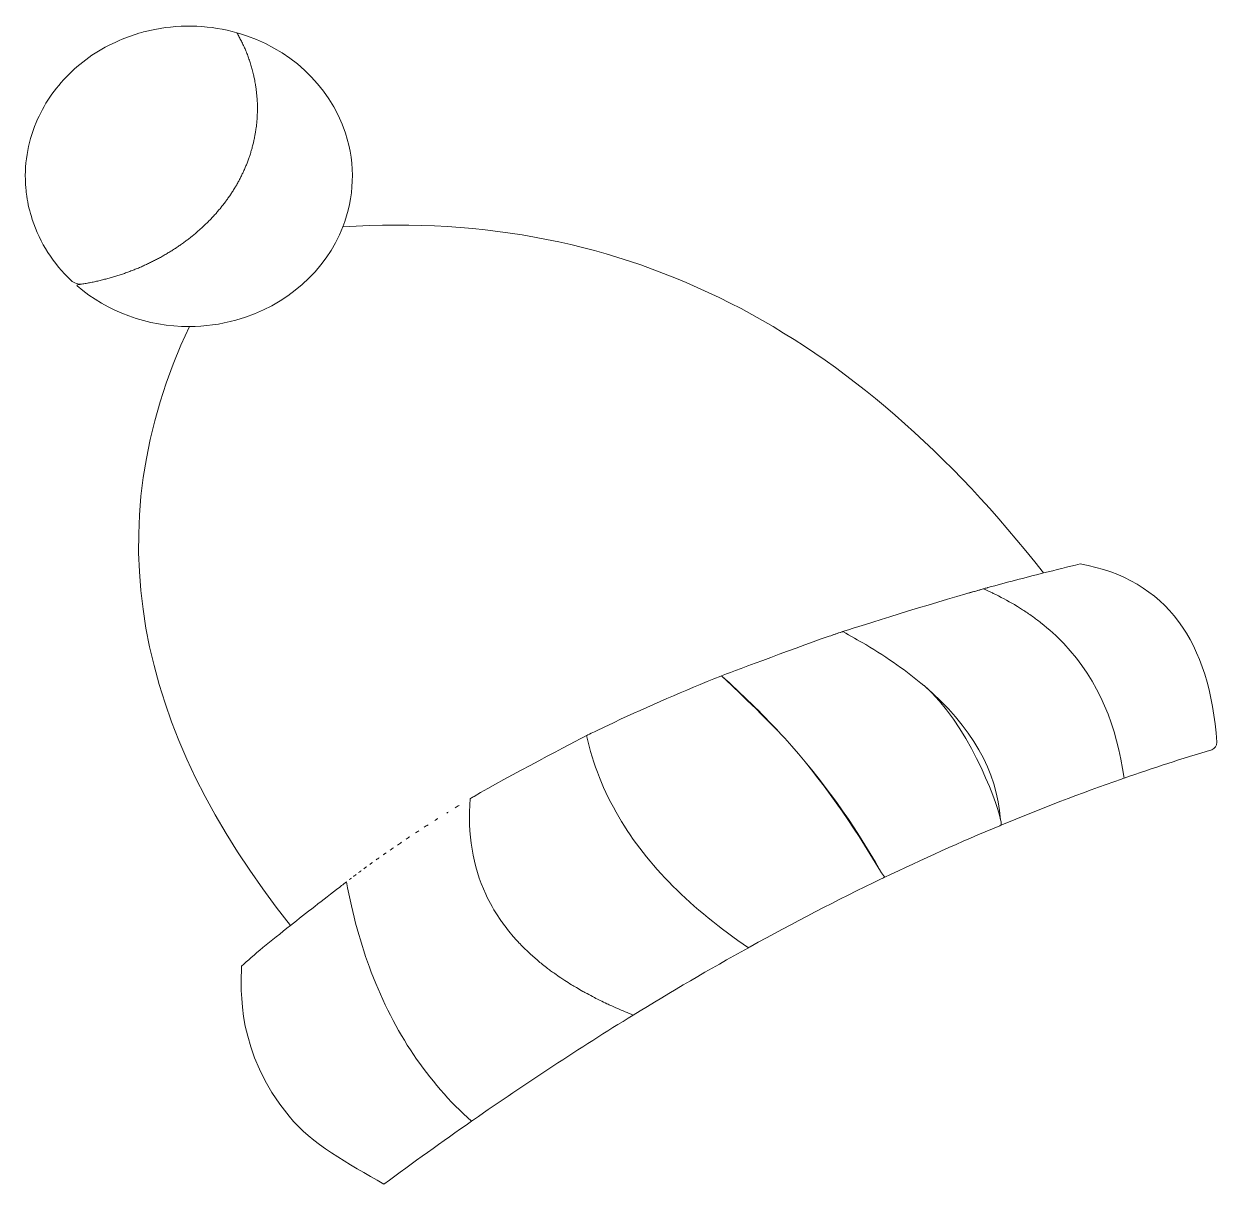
# Model space of a CAD drawing. Header units: inches. Extents: x 140 to 578, y -257 to -98.
# Drawn here: x 139.8 to 303.7, y -257 to -97.7 of the extents above; entities that cross this region are included whole.
import ezdxf

# ---------------------------------------------------------------- set-up
doc = ezdxf.new("R2010")
doc.units = ezdxf.units.IN
doc.header["$MEASUREMENT"] = 0
doc.layers.add('Ebene 1', color=7, linetype='Continuous')

# ---------------------------------------------------------------- blocks, each defined once
blk = doc.blocks.new('block 4')
at = {"layer": 'Ebene 1', "lineweight": 0}
for points, knots in [([(148.83, -133.24), (149.05, -133.2), (149.27, -133.16), (149.49, -133.11), (149.69, -133.07), (149.9, -133.02), (150.1, -132.97), (150.32, -132.92), (150.53, -132.87), (150.74, -132.81), (150.95, -132.76), (151.15, -132.71), (151.35, -132.66), (151.56, -132.6), (151.77, -132.54), (151.98, -132.48), (152.18, -132.42), (152.37, -132.36), (152.57, -132.3), (152.78, -132.23), (152.98, -132.17), (153.18, -132.1), (153.38, -132.03), (153.57, -131.97), (153.77, -131.9), (153.97, -131.82), (154.17, -131.75), (154.37, -131.68), (154.56, -131.6), (154.75, -131.53), (154.94, -131.46), (155.13, -131.38), (155.33, -131.3), (155.53, -131.22), (155.71, -131.14), (155.9, -131.06), (156.08, -130.98), (156.27, -130.89), (156.46, -130.8), (156.65, -130.72), (156.83, -130.63), (157.02, -130.55), (157.19, -130.46), (157.38, -130.37), (157.57, -130.27), (157.75, -130.18), (157.93, -130.09), (158.1, -130), (158.28, -129.9), (158.46, -129.81), (158.64, -129.71), (158.82, -129.61), (158.99, -129.51), (159.16, -129.41), (159.33, -129.31), (159.51, -129.21), (159.68, -129.1), (159.86, -128.99), (160.02, -128.89), (160.19, -128.79), (160.35, -128.69), (160.52, -128.58), (160.69, -128.46), (160.86, -128.35), (161.02, -128.24), (161.18, -128.14), (161.33, -128.03), (161.5, -127.91), (161.66, -127.79), (161.83, -127.67), (161.98, -127.56), (162.13, -127.45), (162.28, -127.33), (162.44, -127.21), (162.6, -127.09), (162.76, -126.96), (162.91, -126.84), (163.05, -126.73), (163.2, -126.61), (163.35, -126.48), (163.5, -126.35), (163.65, -126.22), (163.79, -126.1), (163.93, -125.98), (164.07, -125.85), (164.22, -125.72), (164.36, -125.58), (164.51, -125.45), (164.64, -125.32), (164.78, -125.19), (164.91, -125.07), (165.05, -124.93), (165.19, -124.79), (165.32, -124.65), (165.45, -124.52), (165.58, -124.38), (165.7, -124.25), (165.84, -124.11), (165.97, -123.96), (166.1, -123.82), (166.22, -123.68), (166.34, -123.55), (166.46, -123.41), (166.58, -123.26), (166.71, -123.11), (166.83, -122.96), (166.94, -122.82), (167.06, -122.68), (167.17, -122.54), (167.29, -122.39), (167.4, -122.23), (167.52, -122.08), (167.62, -121.93), (167.73, -121.79), (167.83, -121.65), (167.94, -121.49), (168.05, -121.33), (168.16, -121.17), (168.26, -121.02), (168.36, -120.88), (168.45, -120.73), (168.56, -120.56), (168.66, -120.4), (168.76, -120.23), (168.85, -120.09), (168.94, -119.94), (169.03, -119.79), (169.12, -119.62), (169.21, -119.45), (169.31, -119.28), (169.39, -119.12), (169.47, -118.97), (169.55, -118.82), (169.64, -118.65), (169.72, -118.47), (169.8, -118.3), (169.88, -118.15), (169.95, -117.99), (170.03, -117.83), (170.11, -117.66), (170.18, -117.48), (170.25, -117.3), (170.32, -117.14), (170.39, -116.99), (170.45, -116.83), (170.52, -116.65), (170.58, -116.46), (170.65, -116.28), (170.71, -116.12), (170.77, -115.96), (170.82, -115.8), (170.88, -115.62), (170.94, -115.43), (170.99, -115.24), (171.04, -115.08), (171.09, -114.92), (171.14, -114.76), (171.19, -114.56), (171.24, -114.37), (171.29, -114.17), (171.32, -114.01), (171.37, -113.86), (171.4, -113.7), (171.45, -113.5), (171.48, -113.29), (171.52, -113.08), (171.55, -112.93), (171.58, -112.78), (171.61, -112.62), (171.64, -112.41), (171.67, -112.19), (171.7, -111.97), (171.72, -111.83), (171.74, -111.68), (171.76, -111.53), (171.78, -111.29), (171.8, -111.05), (171.82, -110.81), (171.83, -110.68), (171.84, -110.56), (171.85, -110.43), (171.87, -110.06), (171.88, -109.68), (171.88, -109.31), (171.88, -108.85), (171.86, -108.39), (171.83, -107.94), (171.82, -107.79), (171.8, -107.64), (171.79, -107.49), (171.76, -107.19), (171.74, -106.88), (171.7, -106.59), (171.67, -106.4), (171.64, -106.22), (171.61, -106.04), (171.56, -105.78), (171.52, -105.52), (171.47, -105.26), (171.43, -105.07), (171.38, -104.88), (171.34, -104.69), (171.28, -104.44), (171.23, -104.19), (171.16, -103.95), (171.11, -103.76), (171.05, -103.57), (170.99, -103.38), (170.92, -103.14), (170.85, -102.9), (170.77, -102.67), (170.7, -102.48), (170.63, -102.29), (170.56, -102.1), (170.47, -101.87), (170.39, -101.64), (170.3, -101.42), (170.22, -101.23), (170.13, -101.04), (170.04, -100.85), (169.94, -100.64), (169.85, -100.41), (169.74, -100.2), (169.65, -100.01), (169.55, -99.83), (169.46, -99.64), (169.33, -99.4), (169.21, -99.16), (169.07, -98.92), (165.51, -97.91), (161.64, -97.7), (157.79, -98.46), (157.19, -98.57), (156.6, -98.71), (156.01, -98.87), (154.93, -99.17), (153.9, -99.53), (152.91, -99.97), (150.23, -101.12), (147.89, -102.72), (145.96, -104.64), (144.02, -106.57), (142.5, -108.82), (141.49, -111.26), (140.31, -114.08), (139.8, -117.14), (140.07, -120.25), (140.1, -120.61), (140.14, -120.99), (140.19, -121.35), (140.35, -122.42), (140.61, -123.49), (140.95, -124.55), (142.01, -127.8), (143.86, -130.63), (146.26, -132.91), (146.69, -133.32), (147.3, -133.5), (147.88, -133.41), (147.99, -133.4), (148.1, -133.38), (148.21, -133.36), (148.42, -133.32), (148.63, -133.28), (148.83, -133.24)], [0, 0, 0, 0, 1, 1, 1, 2, 2, 2, 3, 3, 3, 4, 4, 4, 5, 5, 5, 6, 6, 6, 7, 7, 7, 8, 8, 8, 9, 9, 9, 10, 10, 10, 11, 11, 11, 12, 12, 12, 13, 13, 13, 14, 14, 14, 15, 15, 15, 16, 16, 16, 17, 17, 17, 18, 18, 18, 19, 19, 19, 20, 20, 20, 21, 21, 21, 22, 22, 22, 23, 23, 23, 24, 24, 24, 25, 25, 25, 26, 26, 26, 27, 27, 27, 28, 28, 28, 29, 29, 29, 30, 30, 30, 31, 31, 31, 32, 32, 32, 33, 33, 33, 34, 34, 34, 35, 35, 35, 36, 36, 36, 37, 37, 37, 38, 38, 38, 39, 39, 39, 40, 40, 40, 41, 41, 41, 42, 42, 42, 43, 43, 43, 44, 44, 44, 45, 45, 45, 46, 46, 46, 47, 47, 47, 48, 48, 48, 49, 49, 49, 50, 50, 50, 51, 51, 51, 52, 52, 52, 53, 53, 53, 54, 54, 54, 55, 55, 55, 56, 56, 56, 57, 57, 57, 58, 58, 58, 59, 59, 59, 60, 60, 60, 61, 61, 61, 62, 62, 62, 63, 63, 63, 64, 64, 64, 65, 65, 65, 66, 66, 66, 67, 67, 67, 68, 68, 68, 69, 69, 69, 70, 70, 70, 71, 71, 71, 72, 72, 72, 73, 73, 73, 74, 74, 74, 75, 75, 75, 76, 76, 76, 77, 77, 77, 78, 78, 78, 79, 79, 79, 80, 80, 80, 81, 81, 81, 82, 82, 82, 83, 83, 83, 84, 84, 84, 85, 85, 85, 86, 86, 86, 87, 87, 87, 88, 88, 88, 88]), ([(183.6, -125.58), (185.16, -121.57), (185.4, -117.09), (183.96, -112.7), (181.75, -105.93), (176.09, -100.98), (169.27, -98.98), (169.2, -98.96), (169.13, -99.03), (169.17, -99.1), (169.27, -99.28), (169.36, -99.46), (169.46, -99.64), (169.55, -99.83), (169.65, -100.01), (169.74, -100.2), (169.85, -100.41), (169.94, -100.64), (170.04, -100.85), (170.13, -101.04), (170.22, -101.23), (170.3, -101.42), (170.39, -101.64), (170.47, -101.87), (170.56, -102.1), (170.63, -102.29), (170.7, -102.48), (170.77, -102.67), (170.85, -102.9), (170.92, -103.14), (170.99, -103.38), (171.05, -103.57), (171.11, -103.76), (171.16, -103.95), (171.23, -104.19), (171.28, -104.44), (171.34, -104.69), (171.38, -104.88), (171.43, -105.07), (171.47, -105.26), (171.52, -105.52), (171.56, -105.78), (171.61, -106.04), (171.64, -106.22), (171.67, -106.4), (171.7, -106.59), (171.74, -106.88), (171.76, -107.19), (171.79, -107.49), (171.8, -107.64), (171.82, -107.79), (171.83, -107.94), (171.86, -108.39), (171.88, -108.85), (171.88, -109.31), (171.88, -109.68), (171.87, -110.06), (171.85, -110.43), (171.84, -110.56), (171.83, -110.68), (171.82, -110.81), (171.8, -111.05), (171.78, -111.29), (171.76, -111.53), (171.74, -111.68), (171.72, -111.83), (171.7, -111.97), (171.67, -112.19), (171.64, -112.41), (171.61, -112.62), (171.58, -112.78), (171.55, -112.93), (171.52, -113.08), (171.48, -113.29), (171.45, -113.5), (171.4, -113.7), (171.37, -113.86), (171.32, -114.01), (171.29, -114.17), (171.24, -114.37), (171.19, -114.56), (171.14, -114.76), (171.09, -114.92), (171.04, -115.08), (170.99, -115.24), (170.94, -115.43), (170.88, -115.62), (170.82, -115.8), (170.77, -115.96), (170.71, -116.12), (170.65, -116.28), (170.58, -116.46), (170.52, -116.65), (170.45, -116.83), (170.39, -116.99), (170.32, -117.14), (170.25, -117.3), (170.18, -117.48), (170.11, -117.66), (170.03, -117.83), (169.95, -117.99), (169.88, -118.15), (169.8, -118.3), (169.72, -118.47), (169.64, -118.65), (169.55, -118.82), (169.47, -118.97), (169.39, -119.12), (169.31, -119.28), (169.21, -119.45), (169.12, -119.62), (169.03, -119.79), (168.94, -119.94), (168.85, -120.09), (168.76, -120.23), (168.66, -120.4), (168.56, -120.56), (168.45, -120.73), (168.36, -120.88), (168.26, -121.02), (168.16, -121.17), (168.05, -121.33), (167.94, -121.49), (167.83, -121.65), (167.73, -121.79), (167.62, -121.93), (167.52, -122.08), (167.4, -122.23), (167.29, -122.39), (167.17, -122.54), (167.06, -122.68), (166.94, -122.82), (166.83, -122.96), (166.71, -123.11), (166.58, -123.26), (166.46, -123.41), (166.34, -123.55), (166.22, -123.68), (166.1, -123.82), (165.97, -123.96), (165.84, -124.11), (165.7, -124.25), (165.58, -124.38), (165.45, -124.52), (165.32, -124.65), (165.19, -124.79), (165.05, -124.93), (164.91, -125.07), (164.78, -125.19), (164.64, -125.32), (164.51, -125.45), (164.36, -125.58), (164.22, -125.72), (164.07, -125.85), (163.93, -125.98), (163.79, -126.1), (163.65, -126.22), (163.5, -126.35), (163.35, -126.48), (163.2, -126.61), (163.05, -126.73), (162.91, -126.84), (162.76, -126.96), (162.6, -127.09), (162.44, -127.21), (162.28, -127.33), (162.13, -127.45), (161.98, -127.56), (161.83, -127.67), (161.66, -127.79), (161.5, -127.91), (161.33, -128.03), (161.18, -128.14), (161.02, -128.24), (160.86, -128.35), (160.69, -128.46), (160.52, -128.58), (160.35, -128.69), (160.19, -128.79), (160.02, -128.89), (159.86, -128.99), (159.68, -129.1), (159.51, -129.21), (159.33, -129.31), (159.16, -129.41), (158.99, -129.51), (158.82, -129.61), (158.64, -129.71), (158.46, -129.81), (158.28, -129.9), (158.1, -130), (157.93, -130.09), (157.75, -130.18), (157.57, -130.27), (157.38, -130.37), (157.19, -130.46), (157.02, -130.55), (156.83, -130.63), (156.65, -130.72), (156.46, -130.8), (156.27, -130.89), (156.08, -130.98), (155.9, -131.06), (155.71, -131.14), (155.53, -131.22), (155.33, -131.3), (155.13, -131.38), (154.94, -131.46), (154.75, -131.53), (154.56, -131.6), (154.37, -131.68), (154.17, -131.75), (153.97, -131.82), (153.77, -131.9), (153.57, -131.97), (153.38, -132.03), (153.18, -132.1), (152.98, -132.17), (152.78, -132.23), (152.57, -132.3), (152.37, -132.36), (152.18, -132.42), (151.98, -132.48), (151.77, -132.54), (151.56, -132.6), (151.35, -132.66), (151.15, -132.71), (150.95, -132.76), (150.74, -132.81), (150.53, -132.87), (150.32, -132.92), (150.1, -132.97), (149.9, -133.02), (149.69, -133.07), (149.49, -133.11), (149.27, -133.16), (149.05, -133.2), (148.83, -133.24), (148.63, -133.28), (148.42, -133.32), (148.21, -133.36), (148.1, -133.38), (147.99, -133.4), (147.88, -133.41), (147.64, -133.45), (147.41, -133.5), (147.16, -133.53), (147.09, -133.54), (147.07, -133.63), (147.12, -133.68), (151.25, -137.24), (156.77, -139.27), (162.53, -139.25), (164.64, -139.24), (166.79, -138.96), (168.91, -138.38), (176.01, -136.42), (181.27, -131.53), (183.6, -125.58)], [0, 0, 0, 0, 1, 1, 1, 2, 2, 2, 3, 3, 3, 4, 4, 4, 5, 5, 5, 6, 6, 6, 7, 7, 7, 8, 8, 8, 9, 9, 9, 10, 10, 10, 11, 11, 11, 12, 12, 12, 13, 13, 13, 14, 14, 14, 15, 15, 15, 16, 16, 16, 17, 17, 17, 18, 18, 18, 19, 19, 19, 20, 20, 20, 21, 21, 21, 22, 22, 22, 23, 23, 23, 24, 24, 24, 25, 25, 25, 26, 26, 26, 27, 27, 27, 28, 28, 28, 29, 29, 29, 30, 30, 30, 31, 31, 31, 32, 32, 32, 33, 33, 33, 34, 34, 34, 35, 35, 35, 36, 36, 36, 37, 37, 37, 38, 38, 38, 39, 39, 39, 40, 40, 40, 41, 41, 41, 42, 42, 42, 43, 43, 43, 44, 44, 44, 45, 45, 45, 46, 46, 46, 47, 47, 47, 48, 48, 48, 49, 49, 49, 50, 50, 50, 51, 51, 51, 52, 52, 52, 53, 53, 53, 54, 54, 54, 55, 55, 55, 56, 56, 56, 57, 57, 57, 58, 58, 58, 59, 59, 59, 60, 60, 60, 61, 61, 61, 62, 62, 62, 63, 63, 63, 64, 64, 64, 65, 65, 65, 66, 66, 66, 67, 67, 67, 68, 68, 68, 69, 69, 69, 70, 70, 70, 71, 71, 71, 72, 72, 72, 73, 73, 73, 74, 74, 74, 75, 75, 75, 76, 76, 76, 77, 77, 77, 78, 78, 78, 79, 79, 79, 80, 80, 80, 81, 81, 81, 82, 82, 82, 83, 83, 83, 84, 84, 84, 85, 85, 85, 86, 86, 86, 86]), ([(169.74, -100.2), (169.85, -100.41), (169.94, -100.64), (170.04, -100.85), (169.94, -100.64), (169.85, -100.41), (169.74, -100.2)], [0, 0, 0, 0, 1, 1, 1, 2, 2, 2, 2]), ([(170.3, -101.42), (170.39, -101.64), (170.47, -101.87), (170.56, -102.1), (170.47, -101.87), (170.39, -101.64), (170.3, -101.42)], [0, 0, 0, 0, 1, 1, 1, 2, 2, 2, 2]), ([(170.77, -102.67), (170.85, -102.9), (170.92, -103.14), (170.99, -103.38), (170.92, -103.14), (170.85, -102.9), (170.77, -102.67)], [0, 0, 0, 0, 1, 1, 1, 2, 2, 2, 2]), ([(171.16, -103.95), (171.23, -104.19), (171.28, -104.44), (171.34, -104.69), (171.28, -104.44), (171.23, -104.19), (171.16, -103.95)], [0, 0, 0, 0, 1, 1, 1, 2, 2, 2, 2]), ([(171.47, -105.26), (171.52, -105.52), (171.56, -105.78), (171.61, -106.04), (171.56, -105.78), (171.52, -105.52), (171.47, -105.26)], [0, 0, 0, 0, 1, 1, 1, 2, 2, 2, 2]), ([(171.7, -106.59), (171.74, -106.88), (171.76, -107.19), (171.79, -107.49), (171.76, -107.19), (171.74, -106.88), (171.7, -106.59)], [0, 0, 0, 0, 1, 1, 1, 2, 2, 2, 2]), ([(171.83, -107.94), (171.86, -108.39), (171.88, -108.85), (171.88, -109.31), (171.88, -108.85), (171.86, -108.39), (171.83, -107.94)], [0, 0, 0, 0, 1, 1, 1, 2, 2, 2, 2]), ([(171.85, -110.43), (171.84, -110.56), (171.83, -110.68), (171.82, -110.81), (171.83, -110.68), (171.84, -110.56), (171.85, -110.43)], [0, 0, 0, 0, 1, 1, 1, 2, 2, 2, 2]), ([(171.61, -112.62), (171.58, -112.78), (171.55, -112.93), (171.52, -113.08), (171.55, -112.93), (171.58, -112.78), (171.61, -112.62)], [0, 0, 0, 0, 1, 1, 1, 2, 2, 2, 2]), ([(171.76, -111.53), (171.74, -111.68), (171.72, -111.83), (171.7, -111.97), (171.72, -111.83), (171.74, -111.68), (171.76, -111.53)], [0, 0, 0, 0, 1, 1, 1, 2, 2, 2, 2]), ([(171.4, -113.7), (171.37, -113.86), (171.32, -114.01), (171.29, -114.17), (171.32, -114.01), (171.37, -113.86), (171.4, -113.7)], [0, 0, 0, 0, 1, 1, 1, 2, 2, 2, 2]), ([(170.82, -115.8), (170.77, -115.96), (170.71, -116.12), (170.65, -116.28), (170.71, -116.12), (170.77, -115.96), (170.82, -115.8)], [0, 0, 0, 0, 1, 1, 1, 2, 2, 2, 2]), ([(171.14, -114.76), (171.09, -114.92), (171.04, -115.08), (170.99, -115.24), (171.04, -115.08), (171.09, -114.92), (171.14, -114.76)], [0, 0, 0, 0, 1, 1, 1, 2, 2, 2, 2]), ([(170.03, -117.83), (169.95, -117.99), (169.88, -118.15), (169.8, -118.3), (169.88, -118.15), (169.95, -117.99), (170.03, -117.83)], [0, 0, 0, 0, 1, 1, 1, 2, 2, 2, 2]), ([(170.45, -116.83), (170.39, -116.99), (170.32, -117.14), (170.25, -117.3), (170.32, -117.14), (170.39, -116.99), (170.45, -116.83)], [0, 0, 0, 0, 1, 1, 1, 2, 2, 2, 2]), ([(169.55, -118.82), (169.47, -118.97), (169.39, -119.12), (169.31, -119.28), (169.39, -119.12), (169.47, -118.97), (169.55, -118.82)], [0, 0, 0, 0, 1, 1, 1, 2, 2, 2, 2]), ([(168.45, -120.73), (168.36, -120.88), (168.26, -121.02), (168.16, -121.17), (168.26, -121.02), (168.36, -120.88), (168.45, -120.73)], [0, 0, 0, 0, 1, 1, 1, 2, 2, 2, 2]), ([(169.03, -119.79), (168.94, -119.94), (168.85, -120.09), (168.76, -120.23), (168.85, -120.09), (168.94, -119.94), (169.03, -119.79)], [0, 0, 0, 0, 1, 1, 1, 2, 2, 2, 2]), ([(167.17, -122.54), (167.06, -122.68), (166.94, -122.82), (166.83, -122.96), (166.94, -122.82), (167.06, -122.68), (167.17, -122.54)], [0, 0, 0, 0, 1, 1, 1, 2, 2, 2, 2]), ([(167.83, -121.65), (167.73, -121.79), (167.62, -121.93), (167.52, -122.08), (167.62, -121.93), (167.73, -121.79), (167.83, -121.65)], [0, 0, 0, 0, 1, 1, 1, 2, 2, 2, 2]), ([(220.53, -232.53), (220.31, -232.43), (220.08, -232.33), (219.87, -232.23), (219.56, -232.09), (219.27, -231.94), (218.97, -231.79), (218.71, -231.66), (218.43, -231.53), (218.17, -231.39), (217.83, -231.22), (217.5, -231.03), (217.16, -230.85), (216.96, -230.74), (216.75, -230.64), (216.55, -230.53), (216.26, -230.36), (215.98, -230.19), (215.7, -230.02), (215.47, -229.89), (215.23, -229.76), (215.01, -229.62), (214.7, -229.43), (214.41, -229.24), (214.11, -229.04), (213.92, -228.92), (213.72, -228.8), (213.54, -228.68), (213.25, -228.49), (212.98, -228.29), (212.7, -228.09), (212.52, -227.96), (212.33, -227.83), (212.15, -227.7), (211.96, -227.56), (211.78, -227.41), (211.59, -227.27), (211.34, -227.07), (211.08, -226.88), (210.84, -226.68), (210.63, -226.51), (210.43, -226.34), (210.23, -226.16), (210.02, -225.99), (209.81, -225.81), (209.6, -225.63), (209.38, -225.43), (209.17, -225.22), (208.95, -225.02), (208.79, -224.86), (208.61, -224.7), (208.45, -224.54), (208.22, -224.32), (208.01, -224.08), (207.79, -223.85), (207.65, -223.7), (207.51, -223.56), (207.38, -223.41), (207.25, -223.28), (207.14, -223.13), (207.01, -222.99), (206.47, -222.36), (205.95, -221.71), (205.47, -221.05), (205.36, -220.88), (205.25, -220.71), (205.14, -220.55), (204.42, -219.47), (203.78, -218.36), (203.24, -217.2), (201.44, -213.33), (200.71, -208.97), (201.11, -204.07), (201.12, -204.06), (201.14, -204.05), (201.15, -204.05), (201.3, -203.96), (201.46, -203.86), (201.63, -203.76), (206.09, -201.15), (215.72, -196.13), (217.09, -195.42), (217.2, -195.36), (217.26, -195.33), (217.26, -195.33), (217.56, -195.18), (217.87, -195.03), (218.18, -194.88), (218.3, -194.83), (218.41, -194.77), (218.53, -194.72), (219.3, -194.34), (220.08, -193.97), (220.87, -193.6), (225.61, -191.37), (230.49, -189.26), (235.51, -187.25), (235.51, -187.25), (235.55, -187.24), (235.6, -187.21), (235.6, -187.21), (235.6, -187.21), (235.6, -187.21), (236.55, -186.86), (244.83, -183.71), (250.39, -181.78), (251.01, -181.56), (251.6, -181.36), (252.14, -181.18), (252.14, -181.18), (252.16, -181.17), (252.19, -181.16), (252.21, -181.16), (252.23, -181.15), (252.26, -181.14), (253.37, -180.79), (262.79, -177.79), (269.18, -175.95), (269.92, -175.74), (270.63, -175.54), (271.27, -175.36), (271.36, -175.33), (271.46, -175.31), (271.55, -175.28), (271.57, -175.28), (271.58, -175.27), (271.6, -175.27), (271.6, -175.27), (271.6, -175.27), (271.6, -175.27), (271.76, -175.22), (271.93, -175.17), (272.09, -175.13), (272.13, -175.12), (272.17, -175.1), (272.21, -175.1), (274.73, -174.4), (277.28, -173.74), (279.85, -173.09), (254.09, -140.18), (222.91, -123.01), (183.6, -125.58), (181.27, -131.53), (176.01, -136.42), (168.91, -138.38), (166.79, -138.96), (164.64, -139.24), (162.53, -139.25), (149.52, -166.82), (155.01, -194.7), (176.43, -221.47), (178.58, -219.77), (180.91, -217.97), (183.18, -216.21), (183.26, -216.15), (183.34, -216.08), (183.43, -216.02), (183.63, -215.87), (183.85, -215.69), (184.1, -215.5), (184.92, -219.94), (186.06, -224.08), (187.52, -227.92), (190.65, -236.14), (195.23, -242.96), (201.28, -248.37), (201.37, -248.3), (201.47, -248.23), (201.56, -248.17), (208.75, -243.16), (216.05, -238.36), (223.48, -233.79), (223.1, -233.64), (222.74, -233.48), (222.37, -233.33), (222.13, -233.23), (221.88, -233.13), (221.64, -233.03), (221.26, -232.86), (220.9, -232.69), (220.53, -232.53)], [0, 0, 0, 0, 1, 1, 1, 2, 2, 2, 3, 3, 3, 4, 4, 4, 5, 5, 5, 6, 6, 6, 7, 7, 7, 8, 8, 8, 9, 9, 9, 10, 10, 10, 11, 11, 11, 12, 12, 12, 13, 13, 13, 14, 14, 14, 15, 15, 15, 16, 16, 16, 17, 17, 17, 18, 18, 18, 19, 19, 19, 20, 20, 20, 21, 21, 21, 22, 22, 22, 23, 23, 23, 24, 24, 24, 25, 25, 25, 26, 26, 26, 27, 27, 27, 28, 28, 28, 29, 29, 29, 30, 30, 30, 31, 31, 31, 32, 32, 32, 33, 33, 33, 34, 34, 34, 35, 35, 35, 36, 36, 36, 37, 37, 37, 38, 38, 38, 39, 39, 39, 40, 40, 40, 41, 41, 41, 42, 42, 42, 43, 43, 43, 44, 44, 44, 45, 45, 45, 46, 46, 46, 47, 47, 47, 48, 48, 48, 49, 49, 49, 50, 50, 50, 51, 51, 51, 52, 52, 52, 53, 53, 53, 54, 54, 54, 55, 55, 55, 56, 56, 56, 57, 57, 57, 58, 58, 58, 59, 59, 59, 60, 60, 60, 60]), ([(165.7, -124.25), (165.58, -124.38), (165.45, -124.52), (165.32, -124.65), (165.45, -124.52), (165.58, -124.38), (165.7, -124.25)], [0, 0, 0, 0, 1, 1, 1, 2, 2, 2, 2]), ([(166.46, -123.41), (166.34, -123.55), (166.22, -123.68), (166.1, -123.82), (166.22, -123.68), (166.34, -123.55), (166.46, -123.41)], [0, 0, 0, 0, 1, 1, 1, 2, 2, 2, 2]), ([(164.07, -125.85), (163.93, -125.98), (163.79, -126.1), (163.65, -126.22), (163.79, -126.1), (163.93, -125.98), (164.07, -125.85)], [0, 0, 0, 0, 1, 1, 1, 2, 2, 2, 2]), ([(164.91, -125.07), (164.78, -125.19), (164.64, -125.32), (164.51, -125.45), (164.64, -125.32), (164.78, -125.19), (164.91, -125.07)], [0, 0, 0, 0, 1, 1, 1, 2, 2, 2, 2]), ([(162.28, -127.33), (162.13, -127.45), (161.98, -127.56), (161.83, -127.67), (161.98, -127.56), (162.13, -127.45), (162.28, -127.33)], [0, 0, 0, 0, 1, 1, 1, 2, 2, 2, 2]), ([(163.2, -126.61), (163.05, -126.73), (162.91, -126.84), (162.76, -126.96), (162.91, -126.84), (163.05, -126.73), (163.2, -126.61)], [0, 0, 0, 0, 1, 1, 1, 2, 2, 2, 2]), ([(159.33, -129.31), (159.16, -129.41), (158.99, -129.51), (158.82, -129.61), (158.99, -129.51), (159.16, -129.41), (159.33, -129.31)], [0, 0, 0, 0, 1, 1, 1, 2, 2, 2, 2]), ([(160.35, -128.69), (160.19, -128.79), (160.02, -128.89), (159.86, -128.99), (160.02, -128.89), (160.19, -128.79), (160.35, -128.69)], [0, 0, 0, 0, 1, 1, 1, 2, 2, 2, 2]), ([(161.33, -128.03), (161.18, -128.14), (161.02, -128.24), (160.86, -128.35), (161.02, -128.24), (161.18, -128.14), (161.33, -128.03)], [0, 0, 0, 0, 1, 1, 1, 2, 2, 2, 2]), ([(156.08, -130.98), (155.9, -131.06), (155.71, -131.14), (155.53, -131.22), (155.71, -131.14), (155.9, -131.06), (156.08, -130.98)], [0, 0, 0, 0, 1, 1, 1, 2, 2, 2, 2]), ([(157.19, -130.46), (157.02, -130.55), (156.83, -130.63), (156.65, -130.72), (156.83, -130.63), (157.02, -130.55), (157.19, -130.46)], [0, 0, 0, 0, 1, 1, 1, 2, 2, 2, 2]), ([(158.28, -129.9), (158.1, -130), (157.93, -130.09), (157.75, -130.18), (157.93, -130.09), (158.1, -130), (158.28, -129.9)], [0, 0, 0, 0, 1, 1, 1, 2, 2, 2, 2]), ([(151.35, -132.66), (151.15, -132.71), (150.95, -132.76), (150.74, -132.81), (150.95, -132.76), (151.15, -132.71), (151.35, -132.66)], [0, 0, 0, 0, 1, 1, 1, 2, 2, 2, 2]), ([(152.57, -132.3), (152.37, -132.36), (152.18, -132.42), (151.98, -132.48), (152.18, -132.42), (152.37, -132.36), (152.57, -132.3)], [0, 0, 0, 0, 1, 1, 1, 2, 2, 2, 2]), ([(153.77, -131.9), (153.57, -131.97), (153.38, -132.03), (153.18, -132.1), (153.38, -132.03), (153.57, -131.97), (153.77, -131.9)], [0, 0, 0, 0, 1, 1, 1, 2, 2, 2, 2]), ([(154.94, -131.46), (154.75, -131.53), (154.56, -131.6), (154.37, -131.68), (154.56, -131.6), (154.75, -131.53), (154.94, -131.46)], [0, 0, 0, 0, 1, 1, 1, 2, 2, 2, 2]), ([(148.83, -133.24), (148.63, -133.28), (148.42, -133.32), (148.21, -133.36), (148.42, -133.32), (148.63, -133.28), (148.83, -133.24)], [0, 0, 0, 0, 1, 1, 1, 2, 2, 2, 2]), ([(150.1, -132.97), (149.9, -133.02), (149.69, -133.07), (149.49, -133.11), (149.69, -133.07), (149.9, -133.02), (150.1, -132.97)], [0, 0, 0, 0, 1, 1, 1, 2, 2, 2, 2]), ([(284.87, -171.85), (283.19, -172.25), (281.51, -172.67), (279.85, -173.09), (277.28, -173.74), (274.73, -174.4), (272.21, -175.1), (272.17, -175.1), (272.13, -175.12), (272.09, -175.13), (271.93, -175.17), (271.76, -175.22), (271.6, -175.27), (272.01, -175.45), (272.41, -175.64), (272.81, -175.83), (272.97, -175.91), (273.13, -175.98), (273.29, -176.06), (274.31, -176.56), (275.27, -177.09), (276.18, -177.65), (276.25, -177.69), (276.32, -177.73), (276.39, -177.77), (276.58, -177.89), (276.76, -178.01), (276.94, -178.13), (277.41, -178.43), (277.85, -178.73), (278.29, -179.04), (278.69, -179.33), (279.08, -179.62), (279.46, -179.92), (280.61, -180.83), (281.67, -181.78), (282.63, -182.79), (287.51, -187.92), (289.9, -194.25), (290.9, -201.26), (294.87, -199.88), (298.89, -198.57), (302.94, -197.36), (303.38, -197.22), (303.68, -196.8), (303.65, -196.33), (302.69, -182.58), (296.81, -173.99), (284.87, -171.85)], [0, 0, 0, 0, 1, 1, 1, 2, 2, 2, 3, 3, 3, 4, 4, 4, 5, 5, 5, 6, 6, 6, 7, 7, 7, 8, 8, 8, 9, 9, 9, 10, 10, 10, 11, 11, 11, 12, 12, 12, 13, 13, 13, 14, 14, 14, 15, 15, 15, 16, 16, 16, 16]), ([(279.46, -179.92), (279.08, -179.62), (278.69, -179.33), (278.29, -179.04), (277.85, -178.73), (277.41, -178.43), (276.94, -178.13), (276.76, -178.01), (276.58, -177.89), (276.39, -177.77), (276.32, -177.73), (276.25, -177.69), (276.18, -177.65), (275.27, -177.09), (274.31, -176.56), (273.29, -176.06), (273.13, -175.98), (272.97, -175.91), (272.81, -175.83), (272.41, -175.64), (272.01, -175.45), (271.6, -175.27), (271.58, -175.27), (271.57, -175.28), (271.55, -175.28), (270.75, -175.5), (269.97, -175.73), (269.18, -175.95), (262.79, -177.79), (253.37, -180.79), (252.26, -181.14), (253.35, -181.73), (254.41, -182.32), (255.42, -182.93), (258.47, -184.74), (261.13, -186.62), (263.42, -188.56), (263.43, -188.56), (263.43, -188.56), (263.43, -188.56), (269.99, -194.16), (273.44, -200.29), (273.94, -206.97), (274.04, -207.42), (274.06, -207.7), (273.99, -207.73), (279.43, -205.45), (284.95, -203.34), (290.54, -201.39), (290.55, -201.38), (290.55, -201.38), (290.56, -201.38), (290.56, -201.38), (290.57, -201.38), (290.57, -201.38), (290.68, -201.34), (290.79, -201.3), (290.9, -201.26), (289.9, -194.25), (287.51, -187.92), (282.63, -182.79), (281.67, -181.78), (280.61, -180.83), (279.46, -179.92)], [0, 0, 0, 0, 1, 1, 1, 2, 2, 2, 3, 3, 3, 4, 4, 4, 5, 5, 5, 6, 6, 6, 7, 7, 7, 8, 8, 8, 9, 9, 9, 10, 10, 10, 11, 11, 11, 12, 12, 12, 13, 13, 13, 14, 14, 14, 15, 15, 15, 16, 16, 16, 17, 17, 17, 18, 18, 18, 19, 19, 19, 20, 20, 20, 21, 21, 21, 21]), ([(269.18, -175.95), (269.97, -175.73), (270.75, -175.5), (271.55, -175.28), (271.46, -175.31), (271.36, -175.33), (271.27, -175.36), (270.63, -175.54), (269.92, -175.74), (269.18, -175.95)], [0, 0, 0, 0, 1, 1, 1, 2, 2, 2, 3, 3, 3, 3]), ([(272.81, -175.83), (272.41, -175.64), (272.01, -175.45), (271.6, -175.27), (271.6, -175.27), (271.6, -175.27), (271.6, -175.27), (272.01, -175.45), (272.41, -175.64), (272.81, -175.83)], [0, 0, 0, 0, 1, 1, 1, 2, 2, 2, 3, 3, 3, 3]), ([(273.29, -176.06), (274.31, -176.56), (275.27, -177.09), (276.18, -177.65), (275.27, -177.09), (274.31, -176.56), (273.29, -176.06)], [0, 0, 0, 0, 1, 1, 1, 2, 2, 2, 2]), ([(276.39, -177.77), (276.58, -177.89), (276.76, -178.01), (276.94, -178.13), (276.76, -178.01), (276.58, -177.89), (276.39, -177.77)], [0, 0, 0, 0, 1, 1, 1, 2, 2, 2, 2]), ([(278.29, -179.04), (278.69, -179.33), (279.08, -179.62), (279.46, -179.92), (279.08, -179.62), (278.69, -179.33), (278.29, -179.04)], [0, 0, 0, 0, 1, 1, 1, 2, 2, 2, 2]), ([(273.94, -206.97), (273.3, -204.07), (269.32, -193.58), (263.43, -188.56), (263.43, -188.56), (263.43, -188.56), (263.42, -188.56), (261.13, -186.62), (258.47, -184.74), (255.42, -182.93), (254.41, -182.32), (253.35, -181.73), (252.26, -181.14), (252.23, -181.15), (252.21, -181.16), (252.19, -181.16), (252.18, -181.17), (252.16, -181.17), (252.15, -181.18), (252.15, -181.18), (252.14, -181.18), (252.14, -181.18), (251.55, -181.38), (250.98, -181.58), (250.39, -181.78), (244.83, -183.71), (236.55, -186.86), (235.6, -187.21), (238.43, -189.7), (241.06, -192.29), (243.52, -194.95), (243.8, -195.25), (244.07, -195.53), (244.3, -195.79), (249.44, -201.46), (253.8, -207.54), (257.44, -214.02), (257.49, -214.1), (257.54, -214.17), (257.58, -214.25), (257.72, -214.48), (258.12, -214.85), (257.95, -214.91), (263.18, -212.4), (268.47, -210.02), (273.83, -207.79), (273.88, -207.77), (273.93, -207.74), (273.99, -207.73), (274.06, -207.7), (274.04, -207.42), (273.94, -206.97)], [0, 0, 0, 0, 1, 1, 1, 2, 2, 2, 3, 3, 3, 4, 4, 4, 5, 5, 5, 6, 6, 6, 7, 7, 7, 8, 8, 8, 9, 9, 9, 10, 10, 10, 11, 11, 11, 12, 12, 12, 13, 13, 13, 14, 14, 14, 15, 15, 15, 16, 16, 16, 17, 17, 17, 17]), ([(252.14, -181.18), (251.6, -181.36), (251.01, -181.56), (250.39, -181.78), (250.98, -181.58), (251.55, -181.38), (252.14, -181.18)], [0, 0, 0, 0, 1, 1, 1, 2, 2, 2, 2]), ([(252.15, -181.18), (252.16, -181.17), (252.18, -181.17), (252.19, -181.16), (252.16, -181.17), (252.14, -181.18), (252.14, -181.18), (252.14, -181.18), (252.15, -181.18), (252.15, -181.18)], [0, 0, 0, 0, 1, 1, 1, 2, 2, 2, 3, 3, 3, 3]), ([(257.58, -214.25), (257.54, -214.17), (257.49, -214.1), (257.44, -214.02), (253.62, -207.65), (249.44, -201.46), (244.3, -195.79), (244.07, -195.53), (243.8, -195.25), (243.52, -194.95), (240.62, -191.89), (235.65, -187.25), (235.6, -187.21), (235.55, -187.24), (235.51, -187.25), (235.51, -187.25), (230.49, -189.26), (225.61, -191.37), (220.87, -193.6), (220.08, -193.97), (219.3, -194.34), (218.53, -194.72), (218.41, -194.77), (218.3, -194.83), (218.18, -194.88), (217.87, -195.03), (217.56, -195.18), (217.26, -195.33), (217.26, -195.33), (217.2, -195.36), (217.09, -195.42), (217.95, -199.35), (219.43, -203.07), (221.51, -206.59), (225.43, -213.27), (231.46, -219.22), (239.32, -224.54), (239.39, -224.49), (239.47, -224.45), (239.55, -224.41), (245.47, -221.14), (251.48, -218.01), (257.56, -215.09), (257.69, -215.03), (257.81, -214.97), (257.93, -214.91), (257.94, -214.91), (257.95, -214.91), (257.95, -214.91), (258.12, -214.85), (257.72, -214.48), (257.58, -214.25)], [0, 0, 0, 0, 1, 1, 1, 2, 2, 2, 3, 3, 3, 4, 4, 4, 5, 5, 5, 6, 6, 6, 7, 7, 7, 8, 8, 8, 9, 9, 9, 10, 10, 10, 11, 11, 11, 12, 12, 12, 13, 13, 13, 14, 14, 14, 15, 15, 15, 16, 16, 16, 17, 17, 17, 17]), ([(243.52, -194.95), (241.06, -192.29), (238.43, -189.7), (235.6, -187.21), (235.6, -187.21), (235.6, -187.21), (235.6, -187.21), (235.65, -187.25), (240.62, -191.89), (243.52, -194.95)], [0, 0, 0, 0, 1, 1, 1, 2, 2, 2, 3, 3, 3, 3]), ([(273.94, -206.97), (273.44, -200.29), (269.99, -194.16), (263.43, -188.56), (269.32, -193.58), (273.3, -204.07), (273.94, -206.97)], [0, 0, 0, 0, 1, 1, 1, 2, 2, 2, 2]), ([(221.51, -206.59), (219.43, -203.07), (217.95, -199.35), (217.09, -195.42), (215.72, -196.13), (206.09, -201.15), (201.63, -203.76), (201.47, -203.86), (201.31, -203.96), (201.15, -204.05), (201.14, -204.05), (201.12, -204.06), (201.11, -204.07), (200.71, -208.97), (201.44, -213.33), (203.24, -217.2), (203.78, -218.36), (204.42, -219.47), (205.14, -220.55), (205.25, -220.71), (205.36, -220.88), (205.47, -221.05), (205.95, -221.71), (206.47, -222.36), (207.01, -222.99), (207.14, -223.13), (207.25, -223.28), (207.38, -223.41), (207.51, -223.56), (207.65, -223.7), (207.79, -223.85), (208.01, -224.08), (208.22, -224.32), (208.45, -224.54), (208.61, -224.7), (208.79, -224.86), (208.95, -225.02), (209.17, -225.22), (209.38, -225.43), (209.6, -225.63), (209.81, -225.81), (210.02, -225.99), (210.23, -226.16), (210.43, -226.34), (210.63, -226.51), (210.84, -226.68), (211.08, -226.88), (211.34, -227.07), (211.59, -227.27), (211.78, -227.41), (211.96, -227.56), (212.15, -227.7), (212.33, -227.83), (212.52, -227.96), (212.7, -228.09), (212.98, -228.29), (213.25, -228.49), (213.54, -228.68), (213.72, -228.8), (213.92, -228.92), (214.11, -229.04), (214.41, -229.24), (214.7, -229.43), (215.01, -229.62), (215.23, -229.76), (215.47, -229.89), (215.7, -230.02), (215.98, -230.19), (216.26, -230.36), (216.55, -230.53), (216.75, -230.64), (216.96, -230.74), (217.16, -230.85), (217.5, -231.03), (217.83, -231.22), (218.17, -231.39), (218.43, -231.53), (218.71, -231.66), (218.97, -231.79), (219.27, -231.94), (219.56, -232.09), (219.87, -232.23), (220.08, -232.33), (220.31, -232.43), (220.53, -232.53), (220.9, -232.69), (221.26, -232.86), (221.64, -233.03), (221.88, -233.13), (222.13, -233.23), (222.37, -233.33), (222.74, -233.49), (223.11, -233.64), (223.48, -233.79), (228.69, -230.58), (233.98, -227.49), (239.32, -224.54), (231.46, -219.22), (225.43, -213.27), (221.51, -206.59)], [0, 0, 0, 0, 1, 1, 1, 2, 2, 2, 3, 3, 3, 4, 4, 4, 5, 5, 5, 6, 6, 6, 7, 7, 7, 8, 8, 8, 9, 9, 9, 10, 10, 10, 11, 11, 11, 12, 12, 12, 13, 13, 13, 14, 14, 14, 15, 15, 15, 16, 16, 16, 17, 17, 17, 18, 18, 18, 19, 19, 19, 20, 20, 20, 21, 21, 21, 22, 22, 22, 23, 23, 23, 24, 24, 24, 25, 25, 25, 26, 26, 26, 27, 27, 27, 28, 28, 28, 29, 29, 29, 30, 30, 30, 31, 31, 31, 32, 32, 32, 33, 33, 33, 33]), ([(244.3, -195.79), (249.44, -201.46), (253.62, -207.65), (257.44, -214.02), (253.8, -207.54), (249.44, -201.46), (244.3, -195.79)], [0, 0, 0, 0, 1, 1, 1, 2, 2, 2, 2]), ([(201.63, -203.76), (201.46, -203.86), (201.3, -203.96), (201.15, -204.05), (201.31, -203.96), (201.47, -203.86), (201.63, -203.76)], [0, 0, 0, 0, 1, 1, 1, 2, 2, 2, 2]), ([(198.08, -205.91), (198.01, -205.96), (197.94, -206), (197.87, -206.05), (197.94, -206), (198.01, -205.96), (198.08, -205.91)], [0, 0, 0, 0, 1, 1, 1, 2, 2, 2, 2]), ([(197.87, -206.05), (197.94, -206), (198.01, -205.96), (198.08, -205.91), (198.01, -205.96), (197.94, -206), (197.87, -206.05)], [0, 0, 0, 0, 1, 1, 1, 2, 2, 2, 2]), ([(199.05, -205.32), (199.22, -205.21), (199.39, -205.11), (199.57, -205), (199.39, -205.11), (199.22, -205.21), (199.05, -205.32)], [0, 0, 0, 0, 1, 1, 1, 2, 2, 2, 2]), ([(199.05, -205.32), (199.22, -205.21), (199.39, -205.11), (199.57, -205), (199.39, -205.11), (199.22, -205.21), (199.05, -205.32)], [0, 0, 0, 0, 1, 1, 1, 2, 2, 2, 2]), ([(195.32, -207.65), (195.13, -207.77), (194.96, -207.89), (194.78, -208), (194.96, -207.89), (195.13, -207.77), (195.32, -207.65)], [0, 0, 0, 0, 1, 1, 1, 2, 2, 2, 2]), ([(194.78, -208), (194.96, -207.89), (195.13, -207.77), (195.32, -207.65), (195.13, -207.77), (194.96, -207.89), (194.78, -208)], [0, 0, 0, 0, 1, 1, 1, 2, 2, 2, 2]), ([(196.66, -206.8), (196.52, -206.89), (196.39, -206.97), (196.26, -207.06), (196.39, -206.97), (196.52, -206.89), (196.66, -206.8)], [0, 0, 0, 0, 1, 1, 1, 2, 2, 2, 2]), ([(196.26, -207.06), (196.39, -206.97), (196.52, -206.89), (196.66, -206.8), (196.52, -206.89), (196.39, -206.97), (196.26, -207.06)], [0, 0, 0, 0, 1, 1, 1, 2, 2, 2, 2]), ([(192.81, -209.3), (192.64, -209.41), (192.48, -209.52), (192.31, -209.63), (192.48, -209.52), (192.64, -209.41), (192.81, -209.3)], [0, 0, 0, 0, 1, 1, 1, 2, 2, 2, 2]), ([(192.31, -209.63), (192.48, -209.52), (192.64, -209.41), (192.81, -209.3), (192.64, -209.41), (192.48, -209.52), (192.31, -209.63)], [0, 0, 0, 0, 1, 1, 1, 2, 2, 2, 2]), ([(194.03, -208.49), (193.88, -208.59), (193.73, -208.69), (193.58, -208.79), (193.73, -208.69), (193.88, -208.59), (194.03, -208.49)], [0, 0, 0, 0, 1, 1, 1, 2, 2, 2, 2]), ([(193.58, -208.79), (193.73, -208.69), (193.88, -208.59), (194.03, -208.49), (193.88, -208.59), (193.73, -208.69), (193.58, -208.79)], [0, 0, 0, 0, 1, 1, 1, 2, 2, 2, 2]), ([(190.12, -211.13), (190.27, -211.02), (190.42, -210.92), (190.57, -210.81), (190.42, -210.92), (190.27, -211.02), (190.12, -211.13)], [0, 0, 0, 0, 1, 1, 1, 2, 2, 2, 2]), ([(190.57, -210.81), (190.42, -210.92), (190.27, -211.02), (190.12, -211.13), (190.27, -211.02), (190.42, -210.92), (190.57, -210.81)], [0, 0, 0, 0, 1, 1, 1, 2, 2, 2, 2]), ([(191.66, -210.07), (191.47, -210.2), (191.29, -210.32), (191.1, -210.45), (191.29, -210.32), (191.47, -210.2), (191.66, -210.07)], [0, 0, 0, 0, 1, 1, 1, 2, 2, 2, 2]), ([(191.1, -210.45), (191.29, -210.32), (191.47, -210.2), (191.66, -210.07), (191.47, -210.2), (191.29, -210.32), (191.1, -210.45)], [0, 0, 0, 0, 1, 1, 1, 2, 2, 2, 2]), ([(187.31, -213.11), (187.44, -213.02), (187.56, -212.93), (187.7, -212.83), (187.56, -212.93), (187.44, -213.02), (187.31, -213.11)], [0, 0, 0, 0, 1, 1, 1, 2, 2, 2, 2]), ([(187.31, -213.11), (187.44, -213.02), (187.56, -212.93), (187.7, -212.83), (187.56, -212.93), (187.44, -213.02), (187.31, -213.11)], [0, 0, 0, 0, 1, 1, 1, 2, 2, 2, 2]), ([(188.2, -212.47), (188.33, -212.38), (188.46, -212.29), (188.59, -212.19), (188.46, -212.29), (188.33, -212.38), (188.2, -212.47)], [0, 0, 0, 0, 1, 1, 1, 2, 2, 2, 2]), ([(188.59, -212.19), (188.46, -212.29), (188.33, -212.38), (188.2, -212.47), (188.33, -212.38), (188.46, -212.29), (188.59, -212.19)], [0, 0, 0, 0, 1, 1, 1, 2, 2, 2, 2]), ([(189.14, -211.81), (189.28, -211.71), (189.41, -211.62), (189.54, -211.52), (189.41, -211.62), (189.28, -211.71), (189.14, -211.81)], [0, 0, 0, 0, 1, 1, 1, 2, 2, 2, 2]), ([(189.54, -211.52), (189.41, -211.62), (189.28, -211.71), (189.14, -211.81), (189.28, -211.71), (189.41, -211.62), (189.54, -211.52)], [0, 0, 0, 0, 1, 1, 1, 2, 2, 2, 2]), ([(185.43, -214.5), (185.31, -214.59), (185.2, -214.67), (185.09, -214.75), (185.2, -214.67), (185.31, -214.59), (185.43, -214.5)], [0, 0, 0, 0, 1, 1, 1, 2, 2, 2, 2]), ([(185.09, -214.75), (185.2, -214.67), (185.31, -214.59), (185.43, -214.5), (185.31, -214.59), (185.2, -214.67), (185.09, -214.75)], [0, 0, 0, 0, 1, 1, 1, 2, 2, 2, 2]), ([(186.11, -213.99), (186, -214.07), (185.89, -214.15), (185.78, -214.23), (185.89, -214.15), (186, -214.07), (186.11, -213.99)], [0, 0, 0, 0, 1, 1, 1, 2, 2, 2, 2]), ([(185.78, -214.23), (185.89, -214.15), (186, -214.07), (186.11, -213.99), (186, -214.07), (185.89, -214.15), (185.78, -214.23)], [0, 0, 0, 0, 1, 1, 1, 2, 2, 2, 2]), ([(186.88, -213.42), (186.75, -213.52), (186.63, -213.61), (186.5, -213.7), (186.63, -213.61), (186.75, -213.52), (186.88, -213.42)], [0, 0, 0, 0, 1, 1, 1, 2, 2, 2, 2]), ([(186.5, -213.7), (186.63, -213.61), (186.75, -213.52), (186.88, -213.42), (186.75, -213.52), (186.63, -213.61), (186.5, -213.7)], [0, 0, 0, 0, 1, 1, 1, 2, 2, 2, 2]), ([(187.52, -227.92), (186.06, -224.08), (184.92, -219.94), (184.1, -215.5), (183.85, -215.69), (183.63, -215.87), (183.43, -216.02), (183.34, -216.08), (183.26, -216.15), (183.18, -216.21), (180.91, -217.97), (178.58, -219.77), (176.43, -221.47), (173.71, -223.62), (171.29, -225.6), (169.7, -227.06), (169.6, -230.36), (169, -238.88), (176.22, -247.69), (179.31, -251.46), (184.32, -254.2), (189.26, -257), (193.23, -254.06), (197.24, -251.18), (201.28, -248.37), (195.23, -242.96), (190.65, -236.14), (187.52, -227.92)], [0, 0, 0, 0, 1, 1, 1, 2, 2, 2, 3, 3, 3, 4, 4, 4, 5, 5, 5, 6, 6, 6, 7, 7, 7, 8, 8, 8, 9, 9, 9, 9]), ([(184.8, -214.97), (184.69, -215.05), (184.6, -215.12), (184.5, -215.2), (184.6, -215.12), (184.69, -215.05), (184.8, -214.97)], [0, 0, 0, 0, 1, 1, 1, 2, 2, 2, 2]), ([(184.5, -215.2), (184.6, -215.12), (184.69, -215.05), (184.8, -214.97), (184.69, -215.05), (184.6, -215.12), (184.5, -215.2)], [0, 0, 0, 0, 1, 1, 1, 2, 2, 2, 2]), ([(205.14, -220.55), (205.25, -220.71), (205.36, -220.88), (205.47, -221.05), (205.36, -220.88), (205.25, -220.71), (205.14, -220.55)], [0, 0, 0, 0, 1, 1, 1, 2, 2, 2, 2]), ([(207.01, -222.99), (207.14, -223.13), (207.25, -223.28), (207.38, -223.41), (207.25, -223.28), (207.14, -223.13), (207.01, -222.99)], [0, 0, 0, 0, 1, 1, 1, 2, 2, 2, 2]), ([(208.45, -224.54), (208.22, -224.32), (208.01, -224.08), (207.79, -223.85), (208.01, -224.08), (208.22, -224.32), (208.45, -224.54)], [0, 0, 0, 0, 1, 1, 1, 2, 2, 2, 2]), ([(208.95, -225.02), (209.17, -225.22), (209.38, -225.43), (209.6, -225.63), (209.38, -225.43), (209.17, -225.22), (208.95, -225.02)], [0, 0, 0, 0, 1, 1, 1, 2, 2, 2, 2]), ([(210.23, -226.16), (210.43, -226.34), (210.63, -226.51), (210.84, -226.68), (210.63, -226.51), (210.43, -226.34), (210.23, -226.16)], [0, 0, 0, 0, 1, 1, 1, 2, 2, 2, 2]), ([(211.59, -227.27), (211.78, -227.41), (211.96, -227.56), (212.15, -227.7), (211.96, -227.56), (211.78, -227.41), (211.59, -227.27)], [0, 0, 0, 0, 1, 1, 1, 2, 2, 2, 2]), ([(212.7, -228.09), (212.98, -228.29), (213.25, -228.49), (213.54, -228.68), (213.25, -228.49), (212.98, -228.29), (212.7, -228.09)], [0, 0, 0, 0, 1, 1, 1, 2, 2, 2, 2]), ([(214.11, -229.04), (214.41, -229.24), (214.7, -229.43), (215.01, -229.62), (214.7, -229.43), (214.41, -229.24), (214.11, -229.04)], [0, 0, 0, 0, 1, 1, 1, 2, 2, 2, 2]), ([(215.7, -230.02), (215.98, -230.19), (216.26, -230.36), (216.55, -230.53), (216.26, -230.36), (215.98, -230.19), (215.7, -230.02)], [0, 0, 0, 0, 1, 1, 1, 2, 2, 2, 2]), ([(217.16, -230.85), (217.5, -231.03), (217.83, -231.22), (218.17, -231.39), (217.83, -231.22), (217.5, -231.03), (217.16, -230.85)], [0, 0, 0, 0, 1, 1, 1, 2, 2, 2, 2]), ([(218.97, -231.79), (219.27, -231.94), (219.56, -232.09), (219.87, -232.23), (219.56, -232.09), (219.27, -231.94), (218.97, -231.79)], [0, 0, 0, 0, 1, 1, 1, 2, 2, 2, 2]), ([(220.53, -232.53), (220.9, -232.69), (221.26, -232.86), (221.64, -233.03), (221.26, -232.86), (220.9, -232.69), (220.53, -232.53)], [0, 0, 0, 0, 1, 1, 1, 2, 2, 2, 2])]:
    blk.add_open_spline(points, degree=3, knots=knots, dxfattribs=at)

msp = doc.modelspace()

# ---------------------------------------------------------------- block references
at = {"layer": 'Ebene 1'}
msp.add_blockref('block 4', (0, 0), dxfattribs=at)

doc.saveas('drawing.dxf')
